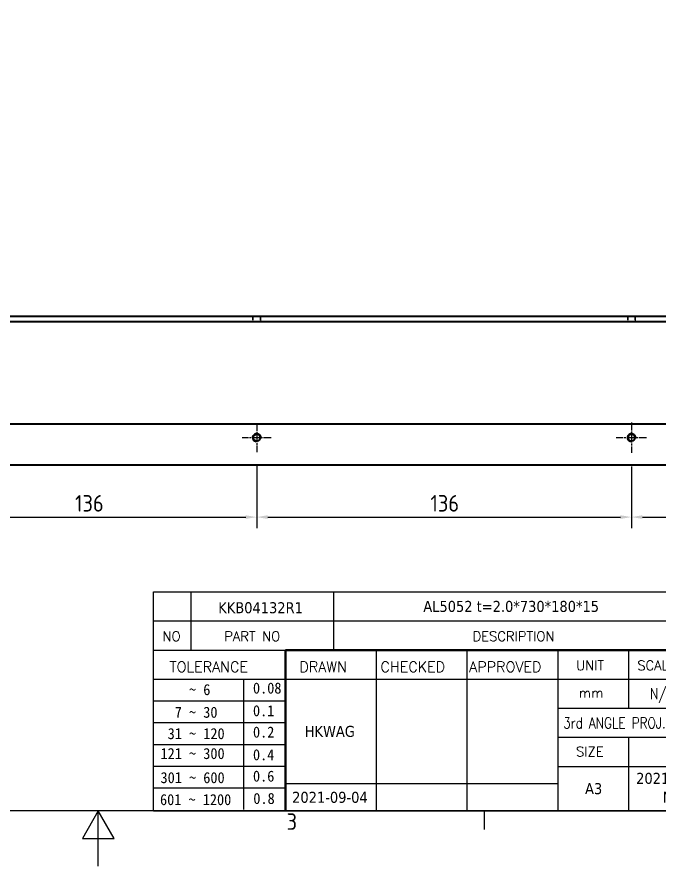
# Model space of a CAD drawing. Header units: millimetres. Extents: x 0 to 840, y 0 to 594.
# Drawn here: x 390.5 to 623.5, y 0 to 308.3 of the extents above; entities that cross this region are included whole.
import ezdxf
from ezdxf.enums import TextEntityAlignment as Align

# ---------------------------------------------------------------- set-up
doc = ezdxf.new("R2010")
doc.units = ezdxf.units.MM
doc.header["$LTSCALE"] = 2
doc.linetypes.add('CHAIN', pattern=[0.35429999999999995, 0.2362, -0.0295, 0.0591, -0.0295])
doc.linetypes.add('DASHED', pattern=[0.2067, 0.1654, -0.0413])
doc.layers.get('0').update_dxf_attribs({"color": 3, "lineweight": 25})
for name, color, linetype, lineweight in [('가려진 것(ISO)', 2, 'DASHED', 18), ('가시적인 것(ISO)', 3, 'Continuous', 40), ('가시적인 좁은 것(ISO)', 3, 'Continuous', 35), ('경계(ISO)', 7, 'Continuous', 25), ('제목(ISO)', 5, 'Continuous', 50), ('중심 표식(ISO)', 1, 'Continuous', 25), ('치수(ISO)', 2, 'Continuous', 25), ('해치(ISO)', 7, 'Continuous', 18)]:
    doc.layers.add(name, color=color, linetype=linetype, lineweight=lineweight)
doc.styles.add('HAN_291', font='')
doc.styles.add('HAN_370', font='', dxfattribs={"width": 2})
doc.styles.add('RC_284', font='ROMANC.shx')
doc.styles.add('RC_287', font='ROMANC.shx')
doc.styles.add('RC_292', font='ROMANC.shx')
doc.styles.add('ROMANT_294', font='romant.shx')
doc.styles.add('문자 텍스트_M2B', font='isocp.shx')
doc.styles.add('치수 텍스트_PSTEK_POSCO', font='isocp.shx')
doc.styles.add('텍스트 스타일198', font='tahoma.ttf')
doc.styles.add('텍스트 스타일333', font='ROMANC.shx', dxfattribs={"width": 0.800000011920929})
doc.styles.get('HAN_291').set_extended_font_data('GulimChe')
doc.styles.get('HAN_370').set_extended_font_data('GulimChe')
doc.dimstyles.new('치수_PSTEK_POSCO', dxfattribs={"dimscale": 2, "dimtxt": 3, "dimasz": 2, "dimexe": 2, "dimexo": 2.5, "dimgap": 1, "dimtad": 1, "dimrnd": 1e-08, "dimdsep": 46, "dimtxsty": '치수 텍스트_PSTEK_POSCO', "dimcen": 0.09, "dimdle": 10, "dimclrd": 7, "dimclre": 7, "dimclrt": 2, "dimadec": 1, "dimazin": 2, "dimtfac": 1, "dimtmove": 0, "dimatfit": 3, "dimfxl": 0, "dimtolj": 1, "dimlwd": -1, "dimlwe": -1, "dimarcsym": 0})

# ---------------------------------------------------------------- blocks, each defined once
blk = doc.blocks.new('경계 Default Border')
at = {"layer": '경계(ISO)'}
blk.add_line((280, 10), (280, 6.599999666213989), dxfattribs=at)
at = {"layer": '경계(ISO)', "flags": 128}
for points in [[(10, 10), (10, 287.0000076293945), (410, 287.0000076293945), (410, 10), (10, 10)], [(210, 0), (210, 10), (207.1132469177246, 5), (212.8867530822754, 5), (210, 10)]]:
    blk.add_lwpolyline(points, dxfattribs=at)
at = {"layer": '경계(ISO)', "color": 2, "insert": (244.1685395229535, 6.57139439638704), "char_height": 3.00000011920929, "attachment_point": 7, "style": '문자 텍스트_M2B'}
blk.add_mtext('3', dxfattribs=at)
blk = doc.blocks.new('제목 블록 PSTEK')
for color, points in [(252, [(317.2195697678507, 17.0593801673321), (322.0326348870767, 21.62682475217465), (322.2781991042243, 21.94392121864296), (317.0471853425802, 16.97985676345368), (318.7512090904202, 16.1899260703855), (316.0018030350395, 12.71868385740789), (316.3356552234328, 13.00206718743325), (318.9235935156908, 16.2694494742633)]), (5, [(321.6183518841322, 17.4193704504104), (319.5281351041078, 18.24969419629727), (322.4505835294948, 22.02344462252142), (317.2195697678507, 17.0593801673321), (318.9235935156908, 16.2694494742633), (316.1741874603099, 12.79820726128571)]), (1, [(324.4839107253602, 19.60711530335299), (325.2419748254881, 19.60711530335299), (325.2419748254881, 20.25857663940324), (321.2266040451076, 20.25857663940324), (321.2266040451076, 19.60711530335299), (321.9846681452406, 19.60711530335299), (321.9846681452406, 15.3430047401139), (324.4839107253602, 15.3430047401139)]), (252, [(324.6615819988275, 19.45905590879572), (325.4196460989604, 19.45905590879572), (325.4196460989604, 20.11051724484596), (325.2419748254881, 20.11051724484596), (325.2419748254881, 19.60711530335299), (324.4839107253602, 19.60711530335299), (324.4839107253602, 15.3430047401139), (322.1623394187076, 15.3430047401139), (322.1623394187076, 15.19494534555726), (324.6615819988275, 15.19494534555726)]), (1, [(329.2277337269622, 20.25857663940324), (325.65654113025, 20.25857663940324), (325.65654113025, 15.3430047401139), (329.3580259941756, 15.3430047401139), (329.3580259941756, 15.9944660761648), (328.1137701654877, 15.9944660761648), (328.1137701654877, 17.56360607323003), (329.2277337269622, 17.56360607323003), (329.2277337269622, 18.25543873810179), (328.1137701654877, 18.25543873810179), (328.1137701654877, 19.60711530335299), (329.2277337269622, 19.60711530335299)]), (252, [(328.2914414389548, 19.45905590879572), (329.4054050004294, 19.45905590879572), (329.4054050004294, 20.11051724484596), (329.2277337269622, 20.11051724484596), (329.2277337269622, 19.60711530335299), (328.1137701654877, 19.60711530335299), (328.1137701654877, 18.25543873810179), (328.2914414389548, 18.25543873810179)]), (1, [(332.3312149849806, 20.25857663940324), (329.8592894925411, 20.25857663940324), (329.8592894925411, 15.3430047401139), (332.3312149849806, 15.3430047401139), (332.3312149849806, 17.4318630164523), (333.0701931098801, 15.3430047401139), (335.4855464857051, 15.3430047401139), (334.2514536401189, 19.30614745124769), (335.4379594596742, 20.25857663940324), (334.3071782107978, 20.25857663940324), (332.3312149849806, 18.99741471888304)]), (252, [(332.5088862584528, 20.1105172448466), (332.3312149849806, 20.1105172448466), (332.3312149849806, 18.99741471888368), (332.5088862584528, 19.11081371413894)]), (252, [(335.6156307331414, 20.11051724484596), (335.2535118015555, 20.11051724484596), (334.2514536401189, 19.30614745124769), (335.4855464857051, 15.3430047401139), (333.1954852176545, 15.3430047401139), (333.2478643833523, 15.19494534555726), (335.6632177591723, 15.19494534555726), (334.4291249135862, 19.15808805669106)]), (252, [(321.9846681452406, 19.60711530335299), (321.4042753185749, 19.60711530335299), (321.4042753185749, 19.45905590879572), (321.9846681452406, 19.45905590879572)]), (252, [(328.2914414389548, 17.41554667867274), (329.4054050004294, 17.41554667867274), (329.4054050004294, 18.10737934354514), (329.2277337269622, 18.10737934354514), (329.2277337269622, 17.56360607323003), (328.1137701654877, 17.56360607323003), (328.1137701654877, 15.9944660761648), (328.2914414389548, 15.9944660761648)]), (252, [(332.5088862584528, 16.92964231796647), (332.3312149849806, 17.43186301645164), (332.3312149849806, 15.3430047401139), (330.0369607660135, 15.3430047401139), (330.0369607660135, 15.19494534555726), (332.5088862584528, 15.19494534555726)]), (252, [(329.5356972676428, 15.8464066816075), (329.3580259941756, 15.8464066816075), (329.3580259941756, 15.3430047401139), (325.8342124037171, 15.3430047401139), (325.8342124037171, 15.19494534555726), (329.5356972676428, 15.19494534555726)])]:
    blk.add_hatch(color=color).paths.add_polyline_path(points)
h = blk.add_hatch(color=1)
edge = h.paths.add_edge_path(flags=0)
edge.add_line((314.2242174273352, 19.60711530335299), (314.2242174273352, 17.00126995915134))
edge.add_line((314.2242174273352, 17.00126995915134), (314.3485873187598, 17.00126995915134))
edge.add_arc((314.3485873187598, 17.6527312952023), 0.6514613360509371, 270, 360)
edge.add_line((315.0000486548106, 17.6527312952023), (315.0000486548106, 18.95565396730211))
edge.add_arc((314.3485873187598, 18.95565396730212), 0.6514613360508712, 0, 90)
edge.add_line((314.3485873187598, 19.60711530335299), (314.2242174273352, 19.60711530335299))
edge = h.paths.add_edge_path()
edge.add_arc((314.9847713324306, 18.28938669179658), 1.969189947606664, 269.9999999999959, 450)
edge.add_line((314.9847713324306, 20.25857663940318), (311.7664314776902, 20.25857663940324))
edge.add_line((311.7664314776902, 20.25857663940324), (311.7664314776902, 15.3430047401139))
edge.add_line((311.7664314776902, 15.3430047401139), (314.2242174273352, 15.3430047401139))
edge.add_line((314.2242174273352, 15.3430047401139), (314.2242174273352, 16.32019674418991))
edge.add_line((314.2242174273352, 16.32019674418991), (314.9847713324307, 16.32019674418991))
h = blk.add_hatch(color=252)
edge = h.paths.add_edge_path()
edge.add_arc((314.9847713324309, 18.28938669179657), 1.969189947606666, 270, 406.8278729790604)
edge.add_arc((315.1624426058984, 18.1413272972396), 1.969189947606962, -90, 53.560984836317004, ccw=False)
edge.add_line((315.1624426058984, 16.17213734963263), (314.4018887008024, 16.17213734963263))
edge.add_line((314.4018887008024, 16.17213734963263), (314.4018887008024, 15.19494534555726))
edge.add_line((314.4018887008024, 15.19494534555726), (311.9441027511573, 15.19494534555726))
edge.add_line((311.9441027511573, 15.19494534555726), (311.9441027511573, 15.3430047401139))
edge.add_line((311.9441027511573, 15.3430047401139), (314.2242174273352, 15.3430047401139))
edge.add_line((314.2242174273352, 15.3430047401139), (314.2242174273352, 16.32019674418991))
edge.add_line((314.2242174273352, 16.32019674418991), (314.9847713324309, 16.32019674418991))
h = blk.add_hatch(color=252)
edge = h.paths.add_edge_path()
edge.add_line((314.4018887008024, 19.45905590879572), (314.5262585922315, 19.45905590879572))
edge.add_arc((314.5262585922314, 18.80759457274939), 0.6514613360463194, 60.4189348879147, 90.00000000000318, ccw=False)
edge.add_arc((314.3485873187602, 18.95565396730057), 0.6514613360524251, 39.96992292766206, 90.00000000009999)
edge.add_line((314.3485873187591, 19.60711530335307), (314.2242174273352, 19.60711530335298))
edge.add_line((314.2242174273352, 19.60711530335299), (314.2242174273352, 17.00126995915134))
edge.add_line((314.2242174273352, 17.00126995915134), (314.3485873187591, 17.00126995915134))
edge.add_arc((314.3485873187568, 17.652731295233), 0.6514613360816299, 270.0000000002, 274.6930825552478)
edge.add_line((314.4018887008024, 17.0034541317032), (314.4018887008024, 19.45905590879572))
at = {"layer": '해치(ISO)', "true_color": 0x27d1fc}
h = blk.add_hatch(color=140, dxfattribs=at)
edge = h.paths.add_edge_path()
edge.add_ellipse((330.3660919371412, 20.15576403068321), major_axis=(9.100907360794343, 0), ratio=0.4069904968023172, start_angle=301.3098473703837, end_angle=507.7436900681698)
edge.add_ellipse((331.5340919371412, 20.4634168429492), major_axis=(-9.82350664112931, 0), ratio=0.3942600559756514, start_angle=111.51207141178469, end_angle=334.47025347086895, ccw=False)
edge.add_line((335.1363447531188, 16.8601935978785), (335.0955236905705, 16.99119398620872))
at = {"color": 180}
for p, q in [((182.475792979055, 11.79100474011392), (182.4757929790549, 51.56524660363496)), ((182.4757929790549, 51.56524660363496), (372.4757929537551, 51.56524660363496)), ((189.2651435055721, 51.56524660363496), (189.2651435055722, 41.00524660363494)), ((215.2152739891528, 41.00524660363494), (215.2152739891528, 51.56524660363496)), ((280.8758854511282, 51.56524660363496), (280.8758854511282, 41.00524660363494)), ((310.0881549537552, 51.56524660363496), (310.0881549537553, 41.00524660363494)), ((316.9044520275131, 51.56524660363496), (316.9044520275127, 41.00524660363494)), ((338.4566026226726, 51.56524660363496), (338.4566026226727, 41.00524660363494)), ((372.4757929537551, 51.56524660363496), (372.4757929537551, 11.79100474011389)), ((182.475792979055, 46.2852466036349), (372.4757929537551, 46.28524660363492)), ((182.475792979055, 41.00524660363493), (206.451475290024, 41.00524660363493)), ((222.9401812389276, 11.79100474011392), (222.9401812389276, 41.00524660363494)), ((239.4288871878316, 11.79100474011392), (239.4288871878316, 41.00524660363494)), ((255.9175931367356, 11.79100474011392), (255.9175931367356, 41.00524660363494)), ((268.6918866058747, 41.00524660363494), (268.6918866058747, 30.44524660363498)), ((280.8758854511282, 41.00524660363494), (280.8758854511282, 25.16524660363502)), ((310.088154953755, 41.00524660363494), (310.088154953755, 11.79100474011392)), ((182.475792979055, 35.72524660363497), (206.451475290024, 35.72524660363497)), ((198.8621818849491, 12.02524660363491), (198.8621818849491, 35.72524660363497)), ((206.451475290024, 35.72524660363497), (372.4757929537551, 35.72524660363497)), ((182.475792979055, 31.77524660363492), (206.451475290024, 31.77524660363492)), ((255.917593136736, 30.44524660363498), (372.4757929537552, 30.44524660363501)), ((182.475792979055, 27.82524660363487), (206.451475290024, 27.82524660363487)), ((255.9175931367359, 25.16524660363502), (372.4757929537552, 25.165246603635)), ((268.6918866058744, 25.16524660363502), (268.6918866058744, 11.79100474011392)), ((182.475792979055, 23.87524660363505), (206.451475290024, 23.87524660363505)), ((182.475792979055, 19.92524660363478), (206.451475290024, 19.92524660363478)), ((255.9175931367359, 19.88524660363481), (310.0881549537553, 19.88524660363481)), ((182.475792979055, 15.97524660363496), (206.451475290024, 15.97524660363496)), ((206.451475290024, 16.74100474011396), (255.9175931367359, 16.74100474011396)), ((182.475792979055, 11.79100474011392), (372.4757929537551, 11.79100474011389))]:
    blk.add_line(p, q, dxfattribs=at)
at = {"color": 7, "lineweight": 50}
for p, q in [((206.4514752900237, 11.79100474011392), (206.4514752900237, 41.00524660363494)), ((206.451475290024, 41.00524660363494), (372.4757929537551, 41.00524660363496))]:
    blk.add_line(p, q, dxfattribs=at)
at = {"color": 7}
for p, q in [((322.2781991042243, 21.94392121864296), (317.0471853425802, 16.97985676345368)), ((322.4505835294948, 22.02344462252142), (317.2195697678507, 17.0593801673321)), ((317.2195697678507, 17.0593801673321), (322.0326348870767, 21.62682475217465)), ((319.5281351041078, 18.24969419629727), (322.4505835294948, 22.02344462252142)), ((322.0326348870767, 21.62682475217465), (322.2781991042243, 21.94392121864296)), ((311.7664314776902, 20.25900474011391), (311.7664314776902, 15.34300474011391)), ((314.9847713324309, 20.25857663940324), (311.7664314776902, 20.25857663940324)), ((314.9847713324309, 20.25857663940324), (311.7664314776902, 20.25857663940324)), ((311.7664314776902, 20.25857663940324), (311.7664314776902, 15.3430047401139)), ((325.2419748254881, 20.25857663940324), (321.2266040451076, 20.25857663940324)), ((321.2266040451076, 20.25857663940324), (321.2266040451076, 19.60711530335299)), ((325.2419748254881, 20.25857663940324), (321.2266040451076, 20.25857663940324)), ((321.2266040451076, 20.25857663940324), (321.2266040451076, 19.60711530335299)), ((325.2419748254881, 19.60711530335299), (325.2419748254881, 20.25857663940324)), ((325.2419748254881, 19.60711530335299), (325.2419748254881, 20.25857663940324)), ((325.4196460989604, 20.11051724484596), (325.2419748254881, 20.11051724484596)), ((325.2419748254881, 20.11051724484596), (325.2419748254881, 19.60711530335299)), ((325.4196460989604, 19.45905590879572), (325.4196460989604, 20.11051724484596)), ((329.2277337269622, 20.25857663940324), (325.65654113025, 20.25857663940324)), ((325.65654113025, 20.25857663940324), (325.65654113025, 15.3430047401139)), ((325.65654113025, 20.25857663940324), (325.65654113025, 15.3430047401139)), ((329.2277337269622, 20.25857663940324), (325.65654113025, 20.25857663940324)), ((329.2277337269622, 19.60711530335299), (329.2277337269622, 20.25857663940324)), ((329.2277337269622, 19.60711530335299), (329.2277337269622, 20.25857663940324)), ((329.4054050004294, 20.11051724484596), (329.2277337269622, 20.11051724484596)), ((329.2277337269622, 20.11051724484596), (329.2277337269622, 19.60711530335299)), ((329.4054050004294, 19.45905590879572), (329.4054050004294, 20.11051724484596)), ((332.3312149849806, 20.25857663940324), (329.8592894925411, 20.25857663940324)), ((329.8592894925411, 20.25857663940324), (329.8592894925411, 15.3430047401139)), ((329.8592894925411, 20.25857663940324), (329.8592894925411, 15.3430047401139)), ((332.3312149849806, 20.25857663940324), (329.8592894925411, 20.25857663940324)), ((334.3071782107978, 20.25857663940324), (332.3312149849806, 18.99741471888304)), ((332.3312149849806, 18.99741471888304), (332.3312149849806, 20.25857663940324)), ((334.3071782107978, 20.25857663940324), (332.3312149849806, 18.99741471888304)), ((332.3312149849806, 18.99741471888304), (332.3312149849806, 20.25857663940324)), ((332.5088862584528, 20.1105172448466), (332.3312149849806, 20.1105172448466)), ((332.3312149849806, 20.1105172448466), (332.3312149849806, 18.99741471888368)), ((332.5088862584528, 19.11081371413894), (332.5088862584528, 20.1105172448466)), ((334.2514536401189, 19.30614745124769), (335.4379594596742, 20.25857663940324)), ((334.2514536401189, 19.30614745124769), (335.4379594596742, 20.25857663940324)), ((335.2535118015555, 20.11051724484596), (334.2514536401189, 19.30614745124769)), ((335.4379594596742, 20.25857663940324), (334.3071782107978, 20.25857663940324)), ((335.4379594596742, 20.25857663940324), (334.3071782107978, 20.25857663940324)), ((334.4291249135862, 19.15808805669104), (335.6156307331414, 20.11051724484596)), ((335.6156307331414, 20.11051724484596), (335.2535118015555, 20.11051724484596)), ((314.2242174273352, 17.00126995915134), (314.2242174273352, 19.60711530335299)), ((314.2242174273352, 19.60711530335299), (314.3485873187591, 19.60711530335299)), ((314.3485873187591, 19.60711530335299), (314.2242174273352, 19.60711530335299)), ((314.2242174273352, 19.60711530335299), (314.2242174273352, 17.00126995915134)), ((314.2242174273352, 17.00126995915134), (314.2242174273352, 19.60711530335299)), ((314.2242174273352, 19.60711530335299), (314.3485873187591, 19.60711530335299)), ((314.4018887008024, 19.45905590879572), (314.5262585922314, 19.45905590879572)), ((314.4018887008024, 17.0034541317032), (314.4018887008024, 19.45905590879572)), ((315.0000486548106, 18.95565396730275), (315.0000486548106, 17.65273129520161)), ((315.0000486548106, 18.95565396730275), (315.0000486548106, 17.65273129520161)), ((321.2266040451076, 19.60711530335299), (321.9846681452406, 19.60711530335299)), ((321.2266040451076, 19.60711530335299), (321.9846681452406, 19.60711530335299)), ((321.4042753185749, 19.60711530335299), (321.4042753185749, 19.45905590879572)), ((321.9846681452406, 19.60711530335299), (321.4042753185749, 19.60711530335299)), ((321.4042753185749, 19.45905590879572), (321.9846681452406, 19.45905590879572)), ((321.9846681452406, 19.60711530335299), (321.9846681452406, 15.3430047401139)), ((321.9846681452406, 19.45905590879572), (321.9846681452406, 19.60711530335299)), ((321.9846681452406, 19.60711530335299), (321.9846681452406, 15.3430047401139)), ((324.4839107253602, 19.60711530335299), (325.2419748254881, 19.60711530335299)), ((324.4839107253602, 15.3430047401139), (324.4839107253602, 19.60711530335299)), ((325.2419748254881, 19.60711530335299), (324.4839107253602, 19.60711530335299)), ((324.4839107253602, 19.60711530335299), (324.4839107253602, 15.3430047401139)), ((324.4839107253602, 19.60711530335299), (325.2419748254881, 19.60711530335299)), ((324.4839107253602, 15.3430047401139), (324.4839107253602, 19.60711530335299)), ((324.6615819988275, 19.45905590879572), (325.4196460989604, 19.45905590879572)), ((324.6615819988275, 15.19494534555726), (324.6615819988275, 19.45905590879572)), ((328.1137701654877, 18.25543873810179), (328.1137701654877, 19.60711530335299)), ((328.1137701654877, 19.60711530335299), (329.2277337269622, 19.60711530335299)), ((329.2277337269622, 19.60711530335299), (328.1137701654877, 19.60711530335299)), ((328.1137701654877, 19.60711530335299), (328.1137701654877, 18.25543873810179)), ((328.1137701654877, 18.25543873810179), (328.1137701654877, 19.60711530335299)), ((328.1137701654877, 19.60711530335299), (329.2277337269622, 19.60711530335299)), ((328.2914414389548, 18.25543873810179), (328.2914414389548, 19.45905590879572)), ((328.2914414389548, 19.45905590879572), (329.4054050004294, 19.45905590879572)), ((332.3312149849806, 18.99741471888368), (332.5088862584528, 19.11081371413894)), ((335.4855464857051, 15.3430047401139), (334.2514536401189, 19.30614745124769)), ((334.2514536401189, 19.30614745124769), (335.4855464857051, 15.3430047401139)), ((335.4855464857051, 15.3430047401139), (334.2514536401189, 19.30614745124769)), ((335.6632177591723, 15.19494534555726), (334.4291249135862, 19.15808805669104)), ((314.3485873187591, 17.00126995915134), (314.2242174273352, 17.00126995915134)), ((314.2242174273352, 17.00126995915134), (314.3485873187591, 17.00126995915134)), ((314.3485873187591, 17.00126995915134), (314.2242174273352, 17.00126995915134)), ((316.1741874603099, 12.79820726128571), (321.6183518841322, 17.4193704504104)), ((317.0471853425802, 16.97985676345368), (318.7512090904202, 16.1899260703855)), ((318.9235935156908, 16.2694494742633), (317.2195697678507, 17.0593801673321)), ((317.2195697678507, 17.0593801673321), (318.9235935156908, 16.2694494742633)), ((321.6183518841322, 17.4193704504104), (319.5281351041078, 18.24969419629727)), ((329.2277337269622, 18.25543873810179), (328.1137701654877, 18.25543873810179)), ((328.1137701654877, 18.25543873810179), (328.2914414389548, 18.25543873810179)), ((329.2277337269622, 18.25543873810179), (328.1137701654877, 18.25543873810179)), ((328.1137701654877, 17.56360607323003), (329.2277337269622, 17.56360607323003)), ((328.1137701654877, 15.9944660761648), (328.1137701654877, 17.56360607323003)), ((329.2277337269622, 17.56360607323003), (328.1137701654877, 17.56360607323003)), ((328.1137701654877, 17.56360607323003), (328.1137701654877, 15.9944660761648)), ((328.1137701654877, 17.56360607323003), (329.2277337269622, 17.56360607323003)), ((328.1137701654877, 15.9944660761648), (328.1137701654877, 17.56360607323003)), ((328.2914414389548, 15.9944660761648), (328.2914414389548, 17.41554667867274)), ((328.2914414389548, 17.41554667867274), (329.4054050004294, 17.41554667867274)), ((329.2277337269622, 17.56360607323003), (329.2277337269622, 18.25543873810179)), ((329.2277337269622, 17.56360607323003), (329.2277337269622, 18.25543873810179)), ((329.4054050004294, 18.10737934354514), (329.2277337269622, 18.10737934354514)), ((329.2277337269622, 18.10737934354514), (329.2277337269622, 17.56360607323003)), ((329.4054050004294, 17.41554667867274), (329.4054050004294, 18.10737934354514)), ((332.3312149849806, 17.4318630164523), (333.0701931098801, 15.3430047401139)), ((332.3312149849806, 15.3430047401139), (332.3312149849806, 17.4318630164523)), ((332.5088862584528, 16.92964231796647), (332.3312149849806, 17.43186301645164)), ((332.3312149849806, 17.43186301645164), (332.3312149849806, 15.3430047401139)), ((332.3312149849806, 17.4318630164523), (333.0701931098801, 15.3430047401139)), ((332.3312149849806, 15.3430047401139), (332.3312149849806, 17.4318630164523)), ((345.0447381189468, 17.50375595811051), (344.9867755289346, 17.689895936919)), ((314.2242174273352, 16.32019674418991), (314.9847713324309, 16.32019674418991)), ((314.2242174273352, 15.3430047401139), (314.2242174273352, 16.32019674418991)), ((314.9847713324309, 16.32019674418991), (314.2242174273352, 16.32019674418991)), ((314.2242174273352, 16.32019674418991), (314.2242174273352, 15.3430047401139)), ((314.2242174273352, 16.32019674418991), (314.9847713324309, 16.32019674418991)), ((314.2242174273352, 15.3430047401139), (314.2242174273352, 16.32019674418991)), ((314.4018887008024, 16.17213734963263), (315.162442605898, 16.17213734963263)), ((314.4018887008024, 15.19494534555726), (314.4018887008024, 16.17213734963263)), ((318.7512090904202, 16.1899260703855), (316.0018030350395, 12.71868385740789)), ((318.9235935156908, 16.2694494742633), (316.1741874603099, 12.79820726128571)), ((316.3356552234328, 13.00206718743325), (318.9235935156908, 16.2694494742633)), ((329.3580259941756, 15.9944660761648), (328.1137701654877, 15.9944660761648)), ((328.1137701654877, 15.9944660761648), (328.2914414389548, 15.9944660761648)), ((329.3580259941756, 15.9944660761648), (328.1137701654877, 15.9944660761648)), ((329.3580259941756, 15.3430047401139), (329.3580259941756, 15.9944660761648)), ((329.3580259941756, 15.3430047401139), (329.3580259941756, 15.9944660761648)), ((329.5356972676428, 15.8464066816075), (329.3580259941756, 15.8464066816075)), ((329.3580259941756, 15.8464066816075), (329.3580259941756, 15.3430047401139)), ((329.5356972676428, 15.19494534555726), (329.5356972676428, 15.8464066816075)), ((332.5088862584528, 15.19494534555726), (332.5088862584528, 16.92964231796647)), ((311.7664314776902, 15.3430047401139), (314.2242174273352, 15.3430047401139)), ((311.7664314776902, 15.3430047401139), (314.2242174273352, 15.3430047401139)), ((314.2242174273352, 15.3430047401139), (311.9441027511573, 15.3430047401139)), ((311.9441027511573, 15.3430047401139), (311.9441027511573, 15.19494534555726)), ((311.9441027511573, 15.19494534555726), (314.4018887008024, 15.19494534555726)), ((321.9846681452406, 15.3430047401139), (324.4839107253602, 15.3430047401139)), ((321.9846681452406, 15.3430047401139), (324.4839107253602, 15.3430047401139)), ((324.4839107253602, 15.3430047401139), (322.1623394187076, 15.3430047401139)), ((322.1623394187076, 15.3430047401139), (322.1623394187076, 15.19494534555726)), ((322.1623394187076, 15.19494534555726), (324.6615819988275, 15.19494534555726)), ((325.65654113025, 15.3430047401139), (329.3580259941756, 15.3430047401139)), ((325.65654113025, 15.3430047401139), (329.3580259941756, 15.3430047401139)), ((329.3580259941756, 15.3430047401139), (325.8342124037171, 15.3430047401139)), ((325.8342124037171, 15.3430047401139), (325.8342124037171, 15.19494534555726)), ((325.8342124037171, 15.19494534555726), (329.5356972676428, 15.19494534555726)), ((329.8592894925411, 15.3430047401139), (332.3312149849806, 15.3430047401139)), ((329.8592894925411, 15.3430047401139), (332.3312149849806, 15.3430047401139)), ((332.3312149849806, 15.3430047401139), (330.0369607660135, 15.3430047401139)), ((330.0369607660135, 15.3430047401139), (330.0369607660135, 15.19494534555726)), ((330.0369607660135, 15.19494534555726), (332.5088862584528, 15.19494534555726)), ((333.0701931098801, 15.3430047401139), (335.4855464857051, 15.3430047401139)), ((333.0701931098801, 15.3430047401139), (335.4855464857051, 15.3430047401139)), ((335.4855464857051, 15.3430047401139), (333.1954852176545, 15.3430047401139)), ((333.1954852176545, 15.3430047401139), (333.2478643833523, 15.19494534555726)), ((333.2478643833523, 15.19494534555726), (335.6632177591723, 15.19494534555726)), ((316.0018030350395, 12.71868385740789), (316.3356552234328, 13.00206718743325))]:
    blk.add_line(p, q, dxfattribs=at)
at = {"color": 5}
for p, q in [((322.4505835294948, 22.02344462252142), (317.2195697678507, 17.0593801673321)), ((319.5281351041078, 18.24969419629727), (322.4505835294948, 22.02344462252142)), ((316.1741874603099, 12.79820726128571), (321.6183518841322, 17.4193704504104)), ((317.2195697678507, 17.0593801673321), (318.9235935156908, 16.2694494742633)), ((321.6183518841322, 17.4193704504104), (319.5281351041078, 18.24969419629727)), ((318.9235935156908, 16.2694494742633), (316.1741874603099, 12.79820726128571))]:
    blk.add_line(p, q, dxfattribs=at)
at = {"color": 1}
for p, q in [((314.9847713324309, 20.25857663940324), (311.7664314776902, 20.25857663940324)), ((311.7664314776902, 20.25857663940324), (311.7664314776902, 15.3430047401139)), ((325.2419748254881, 20.25857663940324), (321.2266040451076, 20.25857663940324)), ((321.2266040451076, 20.25857663940324), (321.2266040451076, 19.60711530335299)), ((325.2419748254881, 19.60711530335299), (325.2419748254881, 20.25857663940324)), ((329.2277337269622, 20.25857663940324), (325.65654113025, 20.25857663940324)), ((325.65654113025, 20.25857663940324), (325.65654113025, 15.3430047401139)), ((329.2277337269622, 19.60711530335299), (329.2277337269622, 20.25857663940324)), ((332.3312149849806, 20.25857663940324), (329.8592894925411, 20.25857663940324)), ((329.8592894925411, 20.25857663940324), (329.8592894925411, 15.3430047401139)), ((334.3071782107978, 20.25857663940324), (332.3312149849806, 18.99741471888304)), ((332.3312149849806, 18.99741471888304), (332.3312149849806, 20.25857663940324)), ((334.2514536401189, 19.30614745124769), (335.4379594596742, 20.25857663940324)), ((335.4379594596742, 20.25857663940324), (334.3071782107978, 20.25857663940324)), ((314.2242174273352, 17.00126995915134), (314.2242174273352, 19.60711530335299)), ((314.2242174273352, 19.60711530335299), (314.3485873187591, 19.60711530335299)), ((315.0000486548106, 18.95565396730275), (315.0000486548106, 17.65273129520161)), ((321.2266040451076, 19.60711530335299), (321.9846681452406, 19.60711530335299)), ((321.9846681452406, 19.60711530335299), (321.9846681452406, 15.3430047401139)), ((324.4839107253602, 19.60711530335299), (325.2419748254881, 19.60711530335299)), ((324.4839107253602, 15.3430047401139), (324.4839107253602, 19.60711530335299)), ((328.1137701654877, 18.25543873810179), (328.1137701654877, 19.60711530335299)), ((328.1137701654877, 19.60711530335299), (329.2277337269622, 19.60711530335299)), ((335.4855464857051, 15.3430047401139), (334.2514536401189, 19.30614745124769)), ((314.3485873187591, 17.00126995915134), (314.2242174273352, 17.00126995915134)), ((329.2277337269622, 18.25543873810179), (328.1137701654877, 18.25543873810179)), ((328.1137701654877, 17.56360607323003), (329.2277337269622, 17.56360607323003)), ((328.1137701654877, 15.9944660761648), (328.1137701654877, 17.56360607323003)), ((329.2277337269622, 17.56360607323003), (329.2277337269622, 18.25543873810179)), ((332.3312149849806, 17.4318630164523), (333.0701931098801, 15.3430047401139)), ((332.3312149849806, 15.3430047401139), (332.3312149849806, 17.4318630164523)), ((314.2242174273352, 16.32019674418991), (314.9847713324309, 16.32019674418991)), ((314.2242174273352, 15.3430047401139), (314.2242174273352, 16.32019674418991)), ((329.3580259941756, 15.9944660761648), (328.1137701654877, 15.9944660761648)), ((329.3580259941756, 15.3430047401139), (329.3580259941756, 15.9944660761648)), ((311.7664314776902, 15.3430047401139), (314.2242174273352, 15.3430047401139)), ((321.9846681452406, 15.3430047401139), (324.4839107253602, 15.3430047401139)), ((325.65654113025, 15.3430047401139), (329.3580259941756, 15.3430047401139)), ((329.8592894925411, 15.3430047401139), (332.3312149849806, 15.3430047401139)), ((333.0701931098801, 15.3430047401139), (335.4855464857051, 15.3430047401139))]:
    blk.add_line(p, q, dxfattribs=at)
at = {"color": 7}
for centre, radius, start, end in [((314.9847713324309, 18.28938669179658), 1.969189947606665, 270, 90), ((314.9847713324309, 18.28938669179658), 1.969189947606665, 270, 90), ((314.3485873187598, 18.95565396730211), 0.6514613360508712, 0, 90), ((314.3485873187602, 18.95565396730057), 0.6514613360524251, 39.96992292766117, 90), ((314.3485873187598, 18.95565396730212), 0.6514613360508712, 0, 90), ((314.5262585922314, 18.80759457274939), 0.6514613360463193, 60.41893488791137, 90), ((314.9847713324307, 18.2893866917965), 1.969189947606594, 270, 46.82787297909833), ((315.1624426058984, 18.1413272972396), 1.969189947606961, 270, 53.56098483636067), ((314.3485873187597, 17.65273129520228), 0.6514613360509381, 270, 0), ((314.3485873187598, 17.6527312952023), 0.6514613360509381, 270, 0), ((314.3485873187568, 17.652731295233), 0.6514613360816299, 270, 274.6930825552478)]:
    blk.add_arc(centre, radius, start, end, dxfattribs=at)
at = {"color": 1}
for centre, radius, start, end in [((314.9847713324309, 18.28938669179657), 1.969189947606665, 270, 90), ((314.3485873187598, 18.95565396730211), 0.6514613360508712, 0, 90), ((314.3485873187598, 17.6527312952023), 0.6514613360509381, 270, 0)]:
    blk.add_arc(centre, radius, start, end, dxfattribs=at)
at = {"layer": '제목(ISO)', "lineweight": 18}
blk.add_line((182.475792979055, 35.72500474011393), (182.475792979055, 11.79100474011392), dxfattribs=at)
at = {"layer": '제목(ISO)'}
for p, q in [((322.2781991042243, 21.94392121864296), (317.0471853425802, 16.97985676345368)), ((322.4505835294948, 22.02344462252142), (317.2195697678507, 17.0593801673321)), ((317.2195697678507, 17.0593801673321), (322.0326348870767, 21.62682475217465)), ((319.5281351041078, 18.24969419629727), (322.4505835294948, 22.02344462252142)), ((322.0326348870767, 21.62682475217465), (322.2781991042243, 21.94392121864296)), ((314.9847713324306, 20.25857663940324), (311.7664314776902, 20.25857663940324)), ((311.7664314776902, 20.25857663940324), (311.7664314776902, 15.3430047401139)), ((325.2419748254881, 20.25857663940324), (321.2266040451076, 20.25857663940324)), ((321.2266040451076, 20.25857663940324), (321.2266040451076, 19.60711530335299)), ((325.2419748254881, 19.60711530335299), (325.2419748254881, 20.25857663940324)), ((325.4196460989604, 20.11051724484596), (325.2419748254881, 20.11051724484596)), ((325.2419748254881, 20.11051724484596), (325.2419748254881, 19.60711530335299)), ((325.4196460989604, 19.45905590879572), (325.4196460989604, 20.11051724484596)), ((329.2277337269622, 20.25857663940324), (325.65654113025, 20.25857663940324)), ((325.65654113025, 20.25857663940324), (325.65654113025, 15.3430047401139)), ((329.2277337269622, 19.60711530335299), (329.2277337269622, 20.25857663940324)), ((329.4054050004294, 20.11051724484596), (329.2277337269622, 20.11051724484596)), ((329.2277337269622, 20.11051724484596), (329.2277337269622, 19.60711530335299)), ((329.4054050004294, 19.45905590879572), (329.4054050004294, 20.11051724484596)), ((332.3312149849806, 20.25857663940324), (329.8592894925411, 20.25857663940324)), ((329.8592894925411, 20.25857663940324), (329.8592894925411, 15.3430047401139)), ((334.3071782107978, 20.25857663940324), (332.3312149849806, 18.99741471888304)), ((332.3312149849806, 18.99741471888304), (332.3312149849806, 20.25857663940324)), ((332.5088862584528, 20.1105172448466), (332.3312149849806, 20.1105172448466)), ((332.3312149849806, 20.1105172448466), (332.3312149849806, 18.99741471888368)), ((332.5088862584528, 19.11081371413894), (332.5088862584528, 20.1105172448466)), ((334.2514536401189, 19.30614745124769), (335.4379594596742, 20.25857663940324)), ((335.2535118015555, 20.11051724484596), (334.2514536401189, 19.30614745124769)), ((335.4379594596742, 20.25857663940324), (334.3071782107978, 20.25857663940324)), ((334.4291249135862, 19.15808805669106), (335.6156307331414, 20.11051724484596)), ((335.6156307331414, 20.11051724484596), (335.2535118015555, 20.11051724484596)), ((314.2242174273352, 17.00126995915134), (314.2242174273352, 19.60711530335299)), ((314.2242174273352, 19.60711530335299), (314.3485873187598, 19.60711530335299)), ((314.3485873187591, 19.60711530335299), (314.2242174273352, 19.60711530335299)), ((314.2242174273352, 19.60711530335299), (314.2242174273352, 17.00126995915134)), ((314.4018887008024, 19.45905590879572), (314.5262585922314, 19.45905590879572)), ((314.4018887008024, 17.0034541317032), (314.4018887008024, 19.45905590879572)), ((315.0000486548106, 18.95565396730211), (315.0000486548106, 17.6527312952023)), ((321.2266040451076, 19.60711530335299), (321.9846681452406, 19.60711530335299)), ((321.9846681452406, 19.60711530335299), (321.4042753185749, 19.60711530335299)), ((321.4042753185749, 19.60711530335299), (321.4042753185749, 19.45905590879572)), ((321.4042753185749, 19.45905590879572), (321.9846681452406, 19.45905590879572)), ((321.9846681452406, 19.60711530335299), (321.9846681452406, 15.3430047401139)), ((321.9846681452406, 19.45905590879572), (321.9846681452406, 19.60711530335299)), ((324.4839107253602, 19.60711530335299), (325.2419748254881, 19.60711530335299)), ((324.4839107253602, 15.3430047401139), (324.4839107253602, 19.60711530335299)), ((325.2419748254881, 19.60711530335299), (324.4839107253602, 19.60711530335299)), ((324.4839107253602, 19.60711530335299), (324.4839107253602, 15.3430047401139)), ((324.6615819988275, 19.45905590879572), (325.4196460989604, 19.45905590879572)), ((324.6615819988275, 15.19494534555726), (324.6615819988275, 19.45905590879572)), ((328.1137701654877, 18.25543873810179), (328.1137701654877, 19.60711530335299)), ((328.1137701654877, 19.60711530335299), (329.2277337269622, 19.60711530335299)), ((329.2277337269622, 19.60711530335299), (328.1137701654877, 19.60711530335299)), ((328.1137701654877, 19.60711530335299), (328.1137701654877, 18.25543873810179)), ((328.2914414389548, 19.45905590879572), (329.4054050004294, 19.45905590879572)), ((328.2914414389548, 18.25543873810179), (328.2914414389548, 19.45905590879572)), ((332.3312149849806, 18.99741471888368), (332.5088862584528, 19.11081371413894)), ((335.4855464857051, 15.3430047401139), (334.2514536401189, 19.30614745124769)), ((334.2514536401189, 19.30614745124769), (335.4855464857051, 15.3430047401139)), ((335.6632177591723, 15.19494534555726), (334.4291249135862, 19.15808805669106)), ((314.3485873187598, 17.00126995915134), (314.2242174273352, 17.00126995915134)), ((314.2242174273352, 17.00126995915134), (314.3485873187591, 17.00126995915134)), ((316.1741874603099, 12.79820726128571), (321.6183518841322, 17.4193704504104)), ((317.0471853425802, 16.97985676345368), (318.7512090904202, 16.1899260703855)), ((317.2195697678507, 17.0593801673321), (318.9235935156908, 16.2694494742633)), ((318.9235935156908, 16.2694494742633), (317.2195697678507, 17.0593801673321)), ((321.6183518841322, 17.4193704504104), (319.5281351041078, 18.24969419629727)), ((329.2277337269622, 18.25543873810179), (328.1137701654877, 18.25543873810179)), ((328.1137701654877, 18.25543873810179), (328.2914414389548, 18.25543873810179)), ((328.1137701654877, 15.9944660761648), (328.1137701654877, 17.56360607323003)), ((328.1137701654877, 17.56360607323003), (329.2277337269622, 17.56360607323003)), ((329.2277337269622, 17.56360607323003), (328.1137701654877, 17.56360607323003)), ((328.1137701654877, 17.56360607323003), (328.1137701654877, 15.9944660761648)), ((328.2914414389548, 17.41554667867274), (329.4054050004294, 17.41554667867274)), ((328.2914414389548, 15.9944660761648), (328.2914414389548, 17.41554667867274)), ((329.2277337269622, 17.56360607323003), (329.2277337269622, 18.25543873810179)), ((329.4054050004294, 18.10737934354514), (329.2277337269622, 18.10737934354514)), ((329.2277337269622, 18.10737934354514), (329.2277337269622, 17.56360607323003)), ((329.4054050004294, 17.41554667867274), (329.4054050004294, 18.10737934354514)), ((332.3312149849806, 15.3430047401139), (332.3312149849806, 17.4318630164523)), ((332.3312149849806, 17.4318630164523), (333.0701931098801, 15.3430047401139)), ((332.5088862584528, 16.92964231796647), (332.3312149849806, 17.43186301645164)), ((332.3312149849806, 17.43186301645164), (332.3312149849806, 15.3430047401139)), ((314.2242174273352, 15.3430047401139), (314.2242174273352, 16.32019674418991)), ((314.2242174273352, 16.32019674418991), (314.9847713324307, 16.32019674418991)), ((314.9847713324309, 16.32019674418991), (314.2242174273352, 16.32019674418991)), ((314.2242174273352, 16.32019674418991), (314.2242174273352, 15.3430047401139)), ((314.4018887008024, 15.19494534555726), (314.4018887008024, 16.17213734963263)), ((314.4018887008024, 16.17213734963263), (315.1624426058984, 16.17213734963263)), ((318.7512090904202, 16.1899260703855), (316.0018030350395, 12.71868385740789)), ((318.9235935156908, 16.2694494742633), (316.1741874603099, 12.79820726128571)), ((316.3356552234328, 13.00206718743325), (318.9235935156908, 16.2694494742633)), ((329.3580259941756, 15.9944660761648), (328.1137701654877, 15.9944660761648)), ((328.1137701654877, 15.9944660761648), (328.2914414389548, 15.9944660761648)), ((329.3580259941756, 15.3430047401139), (329.3580259941756, 15.9944660761648)), ((329.5356972676428, 15.8464066816075), (329.3580259941756, 15.8464066816075)), ((329.3580259941756, 15.8464066816075), (329.3580259941756, 15.3430047401139)), ((329.5356972676428, 15.19494534555726), (329.5356972676428, 15.8464066816075)), ((332.5088862584528, 15.19494534555726), (332.5088862584528, 16.92964231796647)), ((311.7664314776902, 15.3430047401139), (314.2242174273352, 15.3430047401139)), ((314.2242174273352, 15.3430047401139), (311.9441027511573, 15.3430047401139)), ((311.9441027511573, 15.3430047401139), (311.9441027511573, 15.19494534555726)), ((311.9441027511573, 15.19494534555726), (314.4018887008024, 15.19494534555726)), ((321.9846681452406, 15.3430047401139), (324.4839107253602, 15.3430047401139)), ((324.4839107253602, 15.3430047401139), (322.1623394187076, 15.3430047401139)), ((322.1623394187076, 15.3430047401139), (322.1623394187076, 15.19494534555726)), ((322.1623394187076, 15.19494534555726), (324.6615819988275, 15.19494534555726)), ((325.65654113025, 15.3430047401139), (329.3580259941756, 15.3430047401139)), ((329.3580259941756, 15.3430047401139), (325.8342124037171, 15.3430047401139)), ((325.8342124037171, 15.3430047401139), (325.8342124037171, 15.19494534555726)), ((325.8342124037171, 15.19494534555726), (329.5356972676428, 15.19494534555726)), ((329.8592894925411, 15.3430047401139), (332.3312149849806, 15.3430047401139)), ((332.3312149849806, 15.3430047401139), (330.0369607660135, 15.3430047401139)), ((330.0369607660135, 15.3430047401139), (330.0369607660135, 15.19494534555726)), ((330.0369607660135, 15.19494534555726), (332.5088862584528, 15.19494534555726)), ((333.0701931098801, 15.3430047401139), (335.4855464857051, 15.3430047401139)), ((335.4855464857051, 15.3430047401139), (333.1954852176545, 15.3430047401139)), ((333.1954852176545, 15.3430047401139), (333.2478643833523, 15.19494534555726)), ((333.2478643833523, 15.19494534555726), (335.6632177591723, 15.19494534555726)), ((316.0018030350395, 12.71868385740789), (316.3356552234328, 13.00206718743325))]:
    blk.add_line(p, q, dxfattribs=at)
at = {"layer": '제목(ISO)', "color": 4}
blk.add_line((335.1363447531188, 16.8601935978785), (335.0955236905705, 16.99119398620872), dxfattribs=at)
at = {"layer": '제목(ISO)'}
for centre, radius, start, end in [((314.9847713324306, 18.28938669179658), 1.969189947606664, 46.82787297909431, 90), ((314.3485873187598, 18.95565396730212), 0.6514613360508712, 0, 90), ((314.3485873187602, 18.95565396730057), 0.6514613360524251, 39.96992292766117, 90), ((314.5262585922314, 18.80759457274939), 0.6514613360463193, 60.41893488791137, 90), ((314.9847713324307, 18.2893866917965), 1.969189947606594, 270, 46.82787297909833), ((314.9847713324309, 18.28938669179657), 1.969189947606666, 270, 46.8278729790603), ((315.1624426058984, 18.1413272972396), 1.969189947606962, 270, 53.56098483631701), ((314.3485873187598, 17.6527312952023), 0.6514613360509371, 270, 0), ((314.3485873187568, 17.652731295233), 0.6514613360816299, 270, 274.6930825552478)]:
    blk.add_arc(centre, radius, start, end, dxfattribs=at)
at = {"layer": '제목(ISO)', "color": 4}
for centre, major_axis, ratio, start_param, end_param in [((331.5340919371412, 20.4634168429492), (9.82350664112931, 0), 0.3942600559756514, 5.087845455444478, 8.97919982663645), ((330.3660919371412, 20.15576403068321), (9.100907360794343, 0), 0.4069904968023172, 5.258848905294775, 8.861799147915196)]:
    blk.add_ellipse(centre, major_axis=major_axis, ratio=ratio, start_param=start_param, end_param=end_param, dxfattribs=at)
at = {"color": 2}
for s, height, style, p in [('COLOR/FINISH', 1.742399930953979, 'RC_284', (317.7725341324144, 42.62317362549192)), ('NO', 1.742399930953979, 'RC_284', (184.135398793432, 42.62317362549192)), ('PART NO', 1.742399930953979, 'RC_284', (195.3359407378685, 42.62317362549192)), ('DESCRIPTION', 1.742399930953979, 'RC_284', (240.4025565652523, 42.62317362549192)), ("Q'TY", 1.742399930953979, 'RC_284', (310.1440786515383, 42.62317362549192)), ('REMARK', 1.742399930953979, 'RC_284', (348.346649953877, 42.62317362549192)), (' TOLERANCE', 1.899999976158142, 'RC_287', (184.0872874387979, 37.00893196870329)), ('DRAWN', 1.899999976158142, 'RC_287', (208.9766620976279, 37.00893196870329)), ('CHECKED', 1.899999976158142, 'RC_287', (223.6856844514997, 37.00893196870329)), ('APPROVED', 1.899999976158142, 'RC_287', (239.7795453577791, 37.00893196870329)), ('UNIT', 1.742399930953979, 'RC_284', (259.1652673287452, 37.34317362549218)), ('SCALE', 1.742399930953979, 'RC_284', (270.2934779252897, 37.34317362549218)), ('MODEL NAME', 2.178000062704086, 'RC_292', (284.096330289083, 37.25462520371384)), ('    ~ 6', 2.000000029802322, 'HAN_291', (183.7721304966814, 32.8176515608431)), ('0.08', 2.000000029802322, 'HAN_291', (200.5467345600617, 33.09873600004101)), ('PART NAME', 2.178000062704086, 'RC_292', (285.1416959765849, 32.03045329421792)), ('mm', 1.742399930953979, 'RC_284', (259.6505418159997, 32.3543089683787)), ('0.1', 2.000000029802322, 'HAN_291', (200.5467345600617, 28.98646558742206)), ('  7 ~ 30', 2.000000029802322, 'HAN_291', (183.7721304966814, 28.70538114822415)), (' DWG NO.', 2.178000062704086, 'RC_292', (284.8124284083233, 26.75045329421772)), (' 31 ~ 120', 2.000000029802322, 'HAN_291', (183.7721304966814, 24.82628181916237)), ('0.2', 2.000000029802322, 'HAN_291', (200.5467345600617, 25.10736625836028)), ('121 ~ 300', 2.000000029802322, 'HAN_291', (183.7721304966814, 21.21401206133254)), ('SIZE', 1.742399930953979, 'RC_284', (259.1652673287452, 21.69497768947366)), ('REFERENCE', 2.178000062704086, 'RC_292', (278.2741065029841, 21.43214925458022)), ('0.4', 2.000000029802322, 'HAN_291', (200.5467345600617, 20.99509650053045)), ('301 ~ 600', 2.000000029802322, 'HAN_291', (183.7721304966814, 16.83491273227077)), ('0.6', 2.000000029802322, 'HAN_291', (200.5467345600617, 17.11599717146868)), ('601 ~ 1200', 2.000000029802322, 'HAN_291', (183.6802025156883, 12.84759660881125)), ('0.8', 2.000000029802322, 'HAN_291', (200.6097246063884, 13.05732192299702))]:
    blk.add_text(s, height=height, dxfattribs=dict(at, style=style)).set_placement(p)
at = {"color": 2, "style": 'RC_284'}
blk.add_text('MATERIAL', height=1.742399930953979, dxfattribs=at).set_placement((295.4820202024417, 43.64524660363492), align=Align.MIDDLE_CENTER)
at = {"color": 7, "style": '텍스트 스타일333', "width": 0.7999999523162842}
blk.add_text('N/S', height=2.000000029802322, dxfattribs=at).set_placement((274.7838860285014, 33.08524660363496), align=Align.MIDDLE_CENTER)
at = {"color": 2, "style": '텍스트 스타일333', "width": 0.7999999523162842}
blk.add_text('3rd ANGLE PROJ.', height=2.000000029802322, dxfattribs=at).set_placement((256.8430306642954, 26.76148381654429))
at = {"color": 7, "style": 'ROMANT_294'}
for s, p in [('POWER', (342.82727231297, 20.97115304607566)), ('SYSTEM', (342.82727231297, 17.3284636719184)), ('TECHNOLOGY', (342.82727231297, 13.57194088644453))]:
    blk.add_text(s, height=2.700000107288361, dxfattribs=at).set_placement(p)
at = {"color": 7, "insert": (320.8519732224835, 14.21236326823155), "char_height": 1.400000005960464, "attachment_point": 1, "line_spacing_factor": 0.3319999873638153, "style": 'HAN_370'}
blk.add_mtext('\\fHY견고딕|b0|i0;\\H1.4000;피에스텍', dxfattribs=at)
at = {"layer": '제목(ISO)', "color": 7, "style": '텍스트 스타일198'}
for tag, p in [('부품_번호_001', (194.2416822344335, 47.68004260673702)), ('설명_001', (231.4506961508608, 47.92245856837096)), ('재질_001', (290.6002202955571, 47.92524659519488)), ("3._Q'TY_001", (312.7582242365873, 47.92524659519486)), ('질량\\P3;_001', (350.3046145979153, 48.1643332325385)), ('1._MODEL_NAME_001', (325.2668051922139, 37.52172745615292)), ('제목_001', (335.5349605824892, 32.12134217035067)), ('부품_번호_001', (332.9009224876654, 26.8052465951949)), ('설계자_001', (209.9396160013646, 25.23446884679021)), ('프로젝트_001', (270.0764313937971, 16.70893296763225)), ('시트_크기_001', (260.807090429518, 14.83812566343425)), ('작성_날짜_001', (207.6508315629738, 13.26600473167383)), ('프로젝트_002', (274.901222117311, 13.27972749742546))]:
    blk.add_attdef(tag, p, '', height=2.000000029802322, dxfattribs=at)
for tag, p in [('4._COLOR', (327.6805273250926, 48.92524660363493)), ('점검자', (231.1845342133799, 26.23312567187446)), ('엔지니어링_승인자', (247.673240162284, 26.23312567187446)), ('점검_날짜', (231.1845342133799, 14.26600474011394)), ('엔지니어링_승인_날짜', (247.6732401622839, 14.26600474011394))]:
    blk.add_attdef(tag, text='', height=2.000000029802322, dxfattribs=at).set_placement(p, align=Align.MIDDLE_CENTER)
blk = doc.blocks.new('*D44')
at = {"layer": 'Defpoints', "color": 0, "transparency": 16777216}
for p in [(341.4995074987588, 150.285820555609), (477.4995074987589, 150.2858205556091), (477.4995074987589, 126.6785581421606)]:
    blk.add_point(p, dxfattribs=at)
at = {"layer": '치수(ISO)', "color": 7, "transparency": 16777216}
for p, q in [((341.4995074987588, 145.285820555609), (341.4995074987588, 122.6785581421606)), ((477.4995074987589, 145.2858205556091), (477.4995074987589, 122.6785581421606)), ((345.4995074987588, 126.6785581421606), (473.4995074987589, 126.6785581421606))]:
    blk.add_line(p, q, dxfattribs=at)
for points in [[(345.4995074987588, 127.3452248088272), (345.4995074987588, 126.0118914754939), (341.4995074987588, 126.6785581421606)], [(473.4995074987589, 127.3452248088272), (473.4995074987589, 126.0118914754939), (477.4995074987589, 126.6785581421606)]]:
    blk.add_solid(points, dxfattribs=at)
at = {"layer": '치수(ISO)', "color": 2, "transparency": 16777216, "insert": (411.570688601121, 131.6785581421606), "char_height": 6, "attachment_point": 4, "style": '치수 텍스트_PSTEK_POSCO'}
blk.add_mtext('\\A1;136', dxfattribs=at)
blk = doc.blocks.new('*D45')
at = {"layer": 'Defpoints', "color": 0, "transparency": 16777216}
for p in [(477.4995074987589, 150.2858205556091), (613.4995074987588, 150.0153205556091), (613.4995074987588, 126.6785581421606)]:
    blk.add_point(p, dxfattribs=at)
at = {"layer": '치수(ISO)', "color": 7, "transparency": 16777216}
for p, q in [((477.4995074987589, 145.2858205556091), (477.4995074987589, 122.6785581421606)), ((613.4995074987588, 145.0153205556091), (613.4995074987588, 122.6785581421606)), ((481.4995074987589, 126.6785581421606), (609.4995074987588, 126.6785581421606))]:
    blk.add_line(p, q, dxfattribs=at)
for points in [[(481.4995074987589, 127.3452248088272), (481.4995074987589, 126.0118914754939), (477.4995074987589, 126.6785581421606)], [(609.4995074987588, 127.3452248088272), (609.4995074987588, 126.0118914754939), (613.4995074987588, 126.6785581421606)]]:
    blk.add_solid(points, dxfattribs=at)
at = {"layer": '치수(ISO)', "color": 2, "transparency": 16777216, "insert": (540.550688601121, 131.6785581421606), "char_height": 6, "attachment_point": 4, "style": '치수 텍스트_PSTEK_POSCO'}
blk.add_mtext('\\A1;136', dxfattribs=at)
blk = doc.blocks.new('*D54')
at = {"layer": 'Defpoints', "color": 0, "transparency": 16777216}
for p in [(613.4995074987588, 150.0153205556091), (749.4995074987588, 150.2858205556091), (749.4995074987588, 126.6785581421605)]:
    blk.add_point(p, dxfattribs=at)
at = {"layer": '치수(ISO)', "color": 7, "transparency": 16777216}
for p, q in [((613.4995074987588, 145.0153205556091), (613.4995074987588, 122.6785581421605)), ((749.4995074987588, 145.2858205556091), (749.4995074987588, 122.6785581421605)), ((617.4995074987588, 126.6785581421605), (745.4995074987588, 126.6785581421605))]:
    blk.add_line(p, q, dxfattribs=at)
for points in [[(617.4995074987588, 127.3452248088272), (617.4995074987588, 126.0118914754939), (613.4995074987588, 126.6785581421605)], [(745.4995074987588, 127.3452248088272), (745.4995074987588, 126.0118914754939), (749.4995074987588, 126.6785581421605)]]:
    blk.add_solid(points, dxfattribs=at)
at = {"layer": '치수(ISO)', "color": 2, "transparency": 16777216, "insert": (676.5506886011211, 131.6785581421605), "char_height": 6, "attachment_point": 4, "style": '치수 텍스트_PSTEK_POSCO'}
blk.add_mtext('\\A1;136', dxfattribs=at)

msp = doc.modelspace()

# ---------------------------------------------------------------- linework, layer by layer
at = {"layer": '가려진 것(ISO)', "ltscale": 1.904596567153931}
for p, q in [((475.9995074987988, 199.6745549233455), (475.9995074987988, 197.6745549233456)), ((476.2700074987987, 199.6745549233455), (476.2700074987987, 197.6745549233456)), ((478.7290074987988, 199.6745549233455), (478.7290074987988, 197.6745549233456)), ((478.9995074987988, 197.6745549233456), (478.9995074987988, 199.6745549233455)), ((611.9995074987988, 199.6745549233455), (611.9995074987988, 197.6745549233455)), ((612.2700074987988, 199.6745549233455), (612.2700074987988, 197.6745549233455)), ((614.7290074987989, 199.6745549233455), (614.7290074987989, 197.6745549233455)), ((614.9995074987988, 197.6745549233455), (614.9995074987988, 199.6745549233455))]:
    msp.add_line(p, q, dxfattribs=at)
at = {"layer": '가시적인 것(ISO)'}
for p, q in [((47.49950749879879, 199.6745549233456), (771.4995074987987, 199.6745549233455)), ((47.49950749879879, 197.6745549233456), (771.4995074987987, 197.6745549233455)), ((47.49950749875886, 160.515320555609), (771.4995074987589, 160.5153205556091)), ((774.4995074987588, 145.5153205556103), (44.49950749875882, 145.5153205556103))]:
    msp.add_line(p, q, dxfattribs=at)
for centre in [(477.4995074987589, 155.515320555609), (613.4995074987589, 155.5153205556091)]:
    msp.add_circle(centre, 1.2295, dxfattribs=at)
at = {"layer": '가시적인 좁은 것(ISO)'}
for centre, radius, start, end in [((477.4995074987588, 155.515320555609), 1.499999999999957, 350.000000000003, 259.9999999999544), ((613.4995074987588, 155.515320555609), 1.499999999999963, 350.0000000000036, 259.9999999999543)]:
    msp.add_arc(centre, radius, start, end, dxfattribs=at)
at = {"layer": '중심 표식(ISO)', "linetype": 'CHAIN', "ltscale": 5.810959339141846}
for p, q in [((477.4995074987589, 160.7448205556091), (477.4995074987589, 150.2858205556091)), ((482.7290074987588, 155.515320555609), (472.2700074987588, 155.515320555609))]:
    msp.add_line(p, q, dxfattribs=at)
at = {"layer": '중심 표식(ISO)', "linetype": 'CHAIN', "ltscale": 6.111540794372559}
for p, q in [((613.4995074987588, 161.015320555609), (613.4995074987588, 150.0153205556091)), ((618.9995074987588, 155.515320555609), (607.9995074987588, 155.515320555609))]:
    msp.add_line(p, q, dxfattribs=at)

# ---------------------------------------------------------------- block references
at = {"xscale": 2, "yscale": 2, "zscale": 2}
msp.add_blockref('경계 Default Border', (0, 0), dxfattribs=at)
ref = msp.add_blockref('제목 블록 PSTEK', (75.04841409248968, -3.58200948022779), dxfattribs=dict(xscale=2, yscale=2, zscale=2))
ref.add_attrib('설계자_001', 'HKWAG', (494.9276460952188, 46.88692821335263), dxfattribs={"layer": '제목(ISO)', "color": 7, "height": 4.000000059604645, "style": '텍스트 스타일198'})
ref.add_attrib('프로젝트_001', '2021_컨버터_DC 105kW 집진기', (615.2012768800837, 29.83585645503672), dxfattribs={"layer": '제목(ISO)', "color": 7, "height": 4.000000059604645, "style": '텍스트 스타일198'})
ref.add_attrib('시트_크기_001', 'A3', (596.6625949515255, 26.09424184664072), dxfattribs={"layer": '제목(ISO)', "color": 7, "height": 4.000000059604645, "style": '텍스트 스타일198'})
ref.add_attrib("3._Q'TY_001", '3', (700.5648625656643, 92.26848371016193), dxfattribs={"layer": '제목(ISO)', "color": 7, "height": 4.000000059604645, "style": '텍스트 스타일198'})
ref.add_attrib('작성_날짜_001', '2021-09-04', (490.3500772184373, 22.94999998311987), dxfattribs={"layer": '제목(ISO)', "color": 7, "height": 4.000000059604645, "style": '텍스트 스타일198'})
ref.add_attrib('재질_001', 'AL 5052', (656.248854683604, 92.26848371016197), dxfattribs={"layer": '제목(ISO)', "color": 7, "height": 4.000000059604645, "style": '텍스트 스타일198'})
ref.add_attrib('부품_번호_001', 'KKB04132R1', (740.8502590678204, 50.02848371016201), dxfattribs={"layer": '제목(ISO)', "color": 7, "height": 4.000000059604645, "style": '텍스트 스타일198'})
ref.add_attrib('1._MODEL_NAME_001', 'DC 105kW_83kV_1265mA', (725.5820244769175, 71.46144543207805), dxfattribs={"layer": '제목(ISO)', "color": 7, "height": 4.000000059604645, "style": '텍스트 스타일198'})
ref.add_attrib('질량\\P3;_001', '0.777 kg', (775.6576432883202, 92.74665698484921), dxfattribs={"layer": '제목(ISO)', "color": 7, "height": 4.000000059604645, "style": '텍스트 스타일198'})
ref.add_attrib('설명_001', 'AL5052 t=2.0*730*180*15', (537.9498063942112, 92.26290765651414), dxfattribs={"layer": '제목(ISO)', "color": 7, "height": 4.000000059604645, "style": '텍스트 스타일198'})
ref.add_attrib('부품_번호_001', 'KKB04132R1', (463.5317785613568, 91.77807573324625), dxfattribs={"layer": '제목(ISO)', "color": 7, "height": 4.000000059604645, "style": '텍스트 스타일198'})
ref.add_attrib('제목_001', 'BRACKET', (746.1183352574683, 60.66067486047353), dxfattribs={"layer": '제목(ISO)', "color": 7, "height": 4.000000059604645, "style": '텍스트 스타일198'})
ref.add_attrib('프로젝트_002', 'NWL퍼시픽_국책과제용', (624.8508583271116, 22.97744551462313), dxfattribs={"layer": '제목(ISO)', "color": 7, "height": 4.000000059604645, "style": '텍스트 스타일198'})

# ---------------------------------------------------------------- dimensions: what is measured, and where the dimension line sits
at = {"layer": '치수(ISO)', "color": 7}
for base, p1, p2, picture, middle in [((477.4995074987589, 126.6785581421606), (341.4995074987588, 150.285820555609), (477.4995074987589, 150.2858205556091), '*D44', (416.5195074987588, 126.6785581421606)), ((613.4995074987588, 126.6785581421606), (477.4995074987589, 150.2858205556091), (613.4995074987588, 150.0153205556091), '*D45', (545.4995074987588, 126.6785581421606)), ((749.4995074987588, 126.6785581421605), (613.4995074987588, 150.0153205556091), (749.4995074987588, 150.2858205556091), '*D54', (681.4995074987589, 126.6785581421605))]:
    dim = msp.add_linear_dim(base=base, p1=p1, p2=p2, angle=180, dimstyle='치수_PSTEK_POSCO', override={"dimdec": 2, "dimtp": 0, "dimtm": -0, "dimtdec": 2, "dimtofl": 0, "dimatfit": 1}, dxfattribs=at)
    dim.commit()
    dim.dimension.update_dxf_attribs({"geometry": picture, "text_midpoint": middle, "dimtype": 160})

doc.saveas('drawing.dxf')
